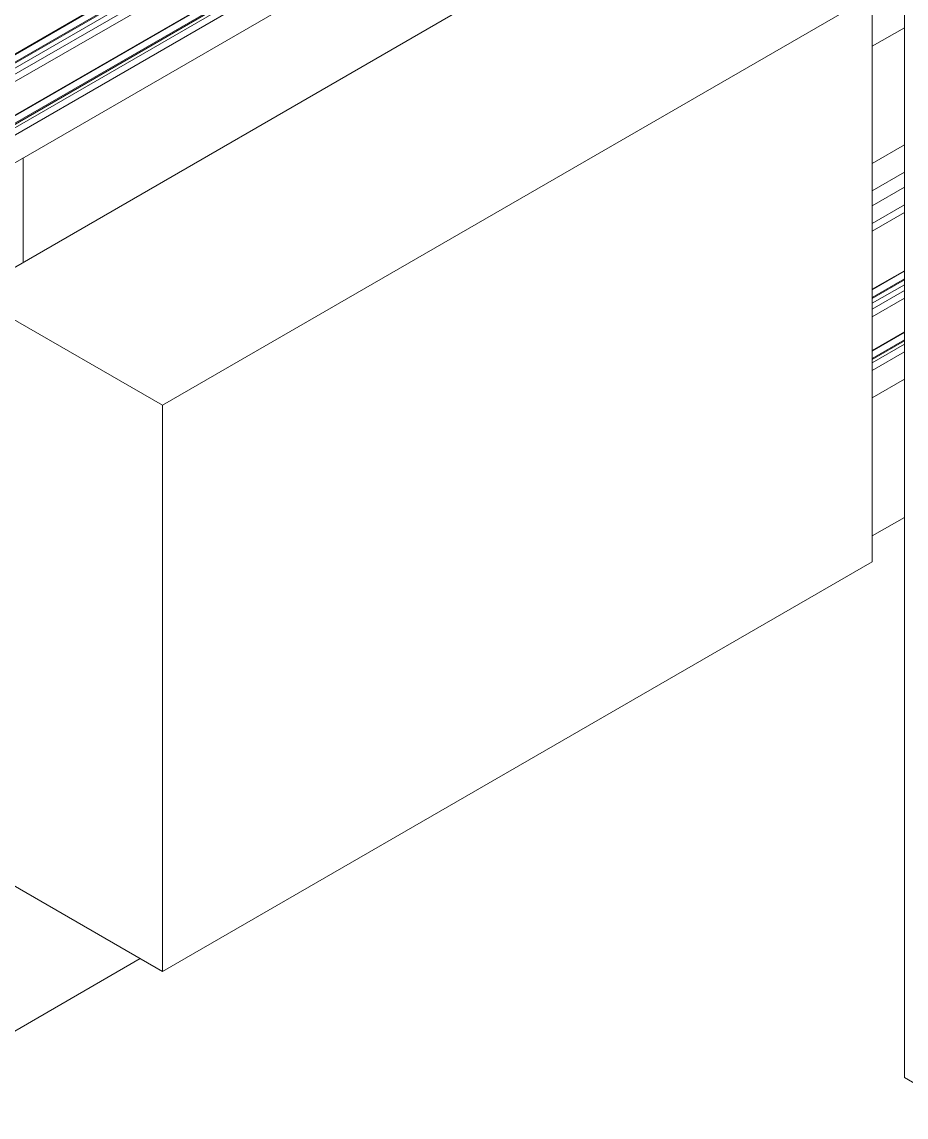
# Model space of a CAD drawing. Header units: millimetres. Extents: x 169 to 14583, y -399 to 10804.
# Drawn here: x 2231 to 2715, y 6202 to 6802 of the extents above; entities that cross this region are included whole.
import ezdxf

# ---------------------------------------------------------------- set-up
doc = ezdxf.new("R2010")
doc.units = ezdxf.units.MM
doc.header["$LTSCALE"] = 35

msp = doc.modelspace()

# ---------------------------------------------------------------- linework, layer by layer
at = {"color": 7, "linetype": 'Continuous', "lineweight": 18}
for p, q in [((2714.336, 6223.353), (2714.336, 7203.202)), ((1755.924, 6512.331), (2714.336, 7065.611)), ((1756.206, 6512.168), (2714.336, 7065.284)), ((1748.428, 6502.981), (2714.336, 7060.588)), ((1753.378, 6503.185), (2714.336, 7057.935)), ((1756.206, 6508.085), (2714.336, 7061.201)), ((1756.206, 6501.553), (2714.336, 7054.669)), ((1756.206, 6497.47), (2714.336, 7050.586)), ((1748.428, 6469.503), (2714.336, 7027.109)), ((1755.924, 6478.853), (2714.336, 7032.132)), ((1756.206, 6478.689), (2714.336, 7031.806)), ((1756.206, 6474.607), (2714.336, 7027.723)), ((1752.671, 6470.115), (2714.336, 7025.273)), ((1756.206, 6468.074), (2714.336, 7021.191)), ((1756.206, 6452.968), (2714.336, 7006.085)), ((2590.592, 6877.491), (2201.684, 6652.979)), ((2307.75, 6591.748), (2696.658, 6816.261)), ((2696.658, 6816.261), (2696.658, 6505.975)), ((2696.658, 6788.447), (2714.336, 6798.652)), ((2714.336, 6734.451), (2696.658, 6724.246)), ((2231.453, 6670.164), (2231.453, 6727.322)), ((2696.658, 6709.268), (2714.336, 6719.473)), ((2696.658, 6701.107), (2714.336, 6711.312)), ((2696.658, 6691.31), (2714.336, 6701.515)), ((2696.658, 6687.227), (2714.336, 6697.432)), ((2696.658, 6655.301), (2714.336, 6665.506)), ((2696.658, 6654.974), (2714.336, 6665.179)), ((2696.658, 6650.891), (2714.336, 6661.096)), ((2696.658, 6650.277), (2714.336, 6660.483)), ((2696.658, 6647.625), (2714.336, 6657.83)), ((2201.684, 6652.979), (2307.75, 6591.748)), ((2696.658, 6644.359), (2714.336, 6654.564)), ((2696.658, 6640.276), (2714.336, 6650.481)), ((2696.658, 6621.822), (2714.336, 6632.027)), ((2696.658, 6621.496), (2714.336, 6631.701)), ((2696.658, 6617.413), (2714.336, 6627.618)), ((2696.658, 6616.799), (2714.336, 6627.004)), ((2696.658, 6614.963), (2714.336, 6625.168)), ((2696.658, 6610.881), (2714.336, 6621.086)), ((2696.658, 6595.775), (2714.336, 6605.98)), ((2307.75, 6591.748), (2307.75, 6281.463)), ((2696.658, 6520.131), (2714.336, 6530.336)), ((2307.75, 6281.463), (2696.658, 6505.975)), ((2201.684, 6342.694), (2307.75, 6281.463)), ((2145.115, 6201.732), (2295.489, 6288.541)), ((2742.62, 6207.025), (2714.336, 6223.353))]:
    msp.add_line(p, q, dxfattribs=at)

doc.saveas('drawing.dxf')
